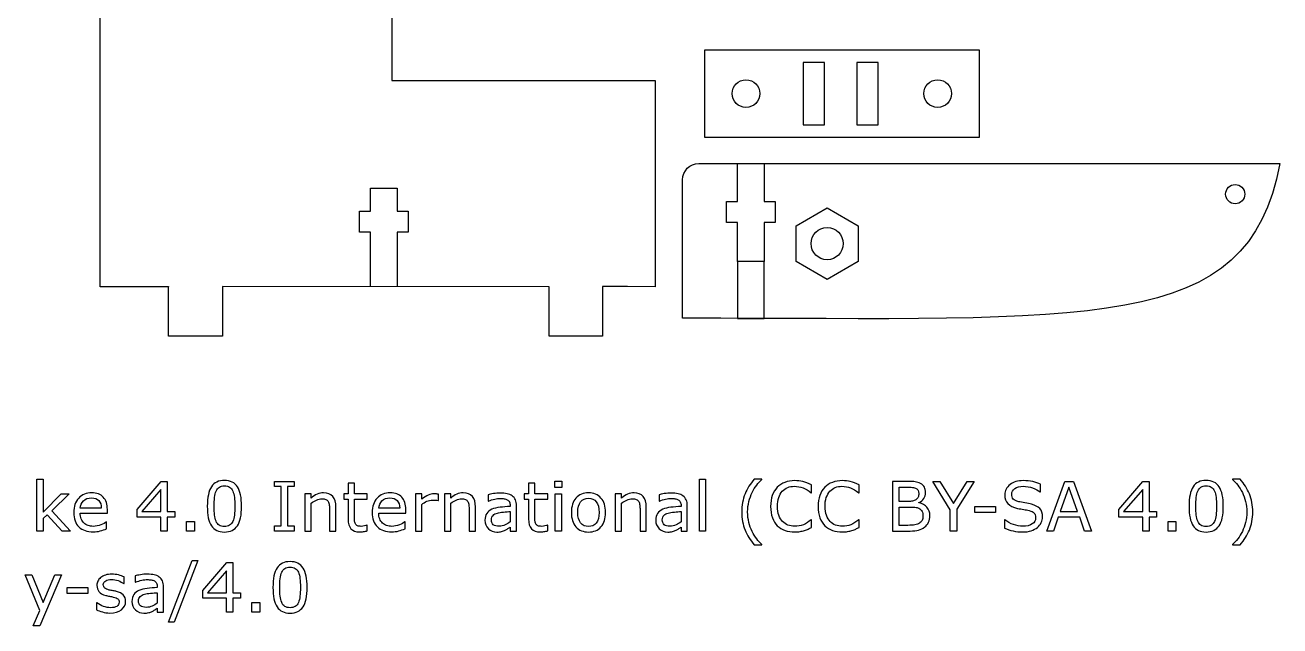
# Model space of a CAD drawing. Extents: x -130 to 662, y -187 to 471.
# Drawn here: x 347.2 to 483.6, y -186.7 to -121.4 of the extents above; entities that cross this region are included whole.
import ezdxf

# ---------------------------------------------------------------- set-up
doc = ezdxf.new("R2010")
doc.units = 0
doc.header["$MEASUREMENT"] = 0
doc.layers.add('LAYER_1_0_0_0', color=160, linetype='Continuous')

# ---------------------------------------------------------------- blocks, each defined once
blk = doc.blocks.new('AI9-BLK1')
at = {"layer": 'LAYER_1_0_0_0', "color": 7}
for points in [[(11.11, -10.87), (10.21, -10.87), (8.58, -9.1), (8.14, -9.52), (8.14, -10.87), (7.46, -10.87), (7.46, -5.24), (8.14, -5.24), (8.14, -8.83), (10.1, -6.82), (10.97, -6.82), (9.09, -8.69)], [(64.57, -6.15), (63.8, -6.15), (63.8, -5.45), (64.57, -5.45)], [(80.19, -10.87), (79.51, -10.87), (79.51, -5.24), (80.19, -5.24)], [(22.45, -9.35), (21.64, -9.35), (21.64, -10.87), (20.95, -10.87), (20.95, -9.35), (18.37, -9.35), (18.37, -8.52), (20.98, -5.48), (21.64, -5.48), (21.64, -8.76), (22.45, -8.76)], [(20.95, -8.76), (20.95, -6.36), (18.88, -8.76)], [(35.44, -10.87), (33.31, -10.87), (33.31, -10.32), (34.01, -10.32), (34.01, -6.03), (33.31, -6.03), (33.31, -5.48), (35.44, -5.48), (35.44, -6.03), (34.73, -6.03), (34.73, -10.32), (35.44, -10.32)], [(64.53, -10.87), (63.84, -10.87), (63.84, -6.82), (64.53, -6.82)], [(109.41, -5.48), (107.51, -8.51), (107.51, -10.87), (106.8, -10.87), (106.8, -8.58), (104.89, -5.48), (105.68, -5.48), (107.16, -7.89), (108.64, -5.48)], [(122.16, -10.87), (121.4, -10.87), (120.88, -9.37), (118.55, -9.37), (118.03, -10.87), (117.3, -10.87), (119.26, -5.48), (120.21, -5.48)], [(120.65, -8.75), (119.71, -6.11), (118.77, -8.75)], [(129.22, -9.35), (128.42, -9.35), (128.42, -10.87), (127.73, -10.87), (127.73, -9.35), (125.15, -9.35), (125.15, -8.52), (127.75, -5.48), (128.42, -5.48), (128.42, -8.76), (129.22, -8.76)], [(127.73, -8.76), (127.73, -6.36), (125.66, -8.76)], [(111.73, -8.84), (109.47, -8.84), (109.47, -8.19), (111.73, -8.19)], [(24.58, -10.87), (23.72, -10.87), (23.72, -9.83), (24.58, -9.83)], [(131.35, -10.87), (130.49, -10.87), (130.49, -9.83), (131.35, -9.83)], [(24.97, -14.06), (22.38, -20.79), (21.76, -20.79), (24.34, -14.06)], [(29.59, -18.17), (28.78, -18.17), (28.78, -19.69), (28.09, -19.69), (28.09, -18.17), (25.51, -18.17), (25.51, -17.34), (28.11, -14.3), (28.78, -14.3), (28.78, -17.58), (29.59, -17.58)], [(10.12, -15.64), (7.76, -21.18), (7.04, -21.18), (7.79, -19.49), (6.17, -15.64), (6.91, -15.64), (8.15, -18.64), (9.41, -15.64)], [(28.09, -17.58), (28.09, -15.18), (26.02, -17.58)], [(13, -17.66), (10.74, -17.66), (10.74, -17.01), (13, -17.01)], [(31.71, -19.69), (30.85, -19.69), (30.85, -18.65), (31.71, -18.65)]]:
    blk.add_lwpolyline(points, close=True, dxfattribs=at)
for points, knots in [([(29.72, -8.17), (29.72, -9.14), (29.57, -9.85), (29.27, -10.3), (28.96, -10.75), (28.49, -10.98), (27.86, -10.98), (27.21, -10.98), (26.74, -10.75), (26.44, -10.29), (26.14, -9.83), (25.99, -9.13), (25.99, -8.18), (25.99, -7.22), (26.14, -6.51), (26.45, -6.05), (26.75, -5.6), (27.22, -5.37), (27.86, -5.37), (28.5, -5.37), (28.98, -5.6), (29.27, -6.07), (29.57, -6.53), (29.72, -7.23), (29.72, -8.17)], [0, 0, 0, 0, 1, 1, 1, 2, 2, 2, 3, 3, 3, 4, 4, 4, 5, 5, 5, 6, 6, 6, 7, 7, 7, 8, 8, 8, 8]), ([(86.31, -12.36), (86.31, -12.36), (85.48, -12.36), (85.48, -12.36), (85.05, -11.87), (84.72, -11.33), (84.48, -10.76), (84.24, -10.18), (84.12, -9.52), (84.12, -8.8), (84.12, -8.07), (84.24, -7.42), (84.48, -6.84), (84.72, -6.26), (85.05, -5.73), (85.48, -5.24), (85.48, -5.24), (86.31, -5.24), (86.31, -5.24), (86.31, -5.24), (86.31, -5.27), (86.31, -5.27), (86.11, -5.45), (85.92, -5.65), (85.75, -5.88), (85.57, -6.11), (85.4, -6.38), (85.25, -6.69), (85.11, -6.98), (84.99, -7.31), (84.9, -7.67), (84.81, -8.03), (84.76, -8.4), (84.76, -8.8), (84.76, -9.21), (84.81, -9.59), (84.9, -9.93), (84.98, -10.27), (85.1, -10.6), (85.25, -10.91), (85.4, -11.2), (85.56, -11.47), (85.75, -11.71), (85.93, -11.95), (86.12, -12.16), (86.31, -12.32), (86.31, -12.32), (86.31, -12.36), (86.31, -12.36)], [0, 0, 0, 0, 1, 1, 1, 2, 2, 2, 3, 3, 3, 4, 4, 4, 5, 5, 5, 6, 6, 6, 7, 7, 7, 8, 8, 8, 9, 9, 9, 10, 10, 10, 11, 11, 11, 12, 12, 12, 13, 13, 13, 14, 14, 14, 15, 15, 15, 16, 16, 16, 16]), ([(91.72, -10.48), (91.59, -10.54), (91.47, -10.59), (91.36, -10.65), (91.25, -10.7), (91.11, -10.75), (90.94, -10.8), (90.79, -10.85), (90.63, -10.89), (90.46, -10.92), (90.29, -10.95), (90.1, -10.97), (89.89, -10.97), (89.5, -10.97), (89.15, -10.91), (88.83, -10.8), (88.51, -10.7), (88.23, -10.52), (87.99, -10.29), (87.76, -10.06), (87.58, -9.77), (87.45, -9.42), (87.32, -9.06), (87.26, -8.65), (87.26, -8.19), (87.26, -7.74), (87.32, -7.35), (87.44, -7), (87.57, -6.65), (87.75, -6.35), (87.99, -6.11), (88.22, -5.88), (88.49, -5.7), (88.82, -5.58), (89.14, -5.45), (89.5, -5.39), (89.9, -5.39), (90.18, -5.39), (90.47, -5.43), (90.76, -5.5), (91.05, -5.57), (91.37, -5.69), (91.72, -5.86), (91.72, -5.86), (91.72, -6.71), (91.72, -6.71), (91.72, -6.71), (91.67, -6.71), (91.67, -6.71), (91.37, -6.47), (91.08, -6.29), (90.79, -6.18), (90.49, -6.06), (90.18, -6.01), (89.85, -6.01), (89.58, -6.01), (89.33, -6.05), (89.12, -6.14), (88.9, -6.23), (88.7, -6.36), (88.53, -6.55), (88.37, -6.73), (88.24, -6.96), (88.14, -7.23), (88.05, -7.51), (88.01, -7.83), (88.01, -8.19), (88.01, -8.57), (88.06, -8.89), (88.16, -9.16), (88.26, -9.44), (88.39, -9.66), (88.55, -9.83), (88.72, -10.01), (88.92, -10.14), (89.15, -10.22), (89.37, -10.31), (89.61, -10.35), (89.86, -10.35), (90.2, -10.35), (90.52, -10.29), (90.83, -10.18), (91.13, -10.06), (91.41, -9.88), (91.67, -9.65), (91.67, -9.65), (91.72, -9.65), (91.72, -9.65), (91.72, -9.65), (91.72, -10.48), (91.72, -10.48)], [0, 0, 0, 0, 1, 1, 1, 2, 2, 2, 3, 3, 3, 4, 4, 4, 5, 5, 5, 6, 6, 6, 7, 7, 7, 8, 8, 8, 9, 9, 9, 10, 10, 10, 11, 11, 11, 12, 12, 12, 13, 13, 13, 14, 14, 14, 15, 15, 15, 16, 16, 16, 17, 17, 17, 18, 18, 18, 19, 19, 19, 20, 20, 20, 21, 21, 21, 22, 22, 22, 23, 23, 23, 24, 24, 24, 25, 25, 25, 26, 26, 26, 27, 27, 27, 28, 28, 28, 29, 29, 29, 30, 30, 30, 30]), ([(96.89, -10.48), (96.76, -10.54), (96.64, -10.59), (96.53, -10.65), (96.43, -10.7), (96.29, -10.75), (96.11, -10.8), (95.97, -10.85), (95.81, -10.89), (95.63, -10.92), (95.46, -10.95), (95.27, -10.97), (95.06, -10.97), (94.67, -10.97), (94.32, -10.91), (94, -10.8), (93.68, -10.7), (93.4, -10.52), (93.17, -10.29), (92.93, -10.06), (92.75, -9.77), (92.62, -9.42), (92.49, -9.06), (92.43, -8.65), (92.43, -8.19), (92.43, -7.74), (92.49, -7.35), (92.62, -7), (92.74, -6.65), (92.92, -6.35), (93.16, -6.11), (93.39, -5.88), (93.66, -5.7), (93.99, -5.58), (94.31, -5.45), (94.67, -5.39), (95.07, -5.39), (95.36, -5.39), (95.65, -5.43), (95.93, -5.5), (96.22, -5.57), (96.54, -5.69), (96.89, -5.86), (96.89, -5.86), (96.89, -6.71), (96.89, -6.71), (96.89, -6.71), (96.84, -6.71), (96.84, -6.71), (96.54, -6.47), (96.25, -6.29), (95.96, -6.18), (95.67, -6.06), (95.36, -6.01), (95.02, -6.01), (94.75, -6.01), (94.51, -6.05), (94.29, -6.14), (94.07, -6.23), (93.88, -6.36), (93.71, -6.55), (93.54, -6.73), (93.41, -6.96), (93.32, -7.23), (93.22, -7.51), (93.18, -7.83), (93.18, -8.19), (93.18, -8.57), (93.23, -8.89), (93.33, -9.16), (93.43, -9.44), (93.57, -9.66), (93.73, -9.83), (93.9, -10.01), (94.09, -10.14), (94.32, -10.22), (94.54, -10.31), (94.78, -10.35), (95.03, -10.35), (95.38, -10.35), (95.7, -10.29), (96, -10.18), (96.3, -10.06), (96.58, -9.88), (96.84, -9.65), (96.84, -9.65), (96.89, -9.65), (96.89, -9.65), (96.89, -9.65), (96.89, -10.48), (96.89, -10.48)], [0, 0, 0, 0, 1, 1, 1, 2, 2, 2, 3, 3, 3, 4, 4, 4, 5, 5, 5, 6, 6, 6, 7, 7, 7, 8, 8, 8, 9, 9, 9, 10, 10, 10, 11, 11, 11, 12, 12, 12, 13, 13, 13, 14, 14, 14, 15, 15, 15, 16, 16, 16, 17, 17, 17, 18, 18, 18, 19, 19, 19, 20, 20, 20, 21, 21, 21, 22, 22, 22, 23, 23, 23, 24, 24, 24, 25, 25, 25, 26, 26, 26, 27, 27, 27, 28, 28, 28, 29, 29, 29, 30, 30, 30, 30]), ([(116.84, -9.34), (116.84, -9.54), (116.79, -9.75), (116.69, -9.96), (116.6, -10.16), (116.46, -10.34), (116.28, -10.48), (116.09, -10.63), (115.87, -10.75), (115.61, -10.84), (115.35, -10.93), (115.04, -10.97), (114.68, -10.97), (114.3, -10.97), (113.95, -10.93), (113.64, -10.86), (113.33, -10.79), (113.01, -10.68), (112.69, -10.54), (112.69, -10.54), (112.69, -9.65), (112.69, -9.65), (112.69, -9.65), (112.74, -9.65), (112.74, -9.65), (113.02, -9.87), (113.33, -10.05), (113.69, -10.17), (114.04, -10.29), (114.38, -10.35), (114.69, -10.35), (115.13, -10.35), (115.47, -10.27), (115.72, -10.1), (115.97, -9.94), (116.09, -9.71), (116.09, -9.44), (116.09, -9.2), (116.03, -9.02), (115.92, -8.91), (115.8, -8.8), (115.62, -8.71), (115.38, -8.64), (115.2, -8.6), (115.01, -8.56), (114.8, -8.53), (114.59, -8.49), (114.36, -8.45), (114.13, -8.41), (113.65, -8.3), (113.3, -8.13), (113.07, -7.89), (112.84, -7.64), (112.73, -7.32), (112.73, -6.93), (112.73, -6.48), (112.92, -6.11), (113.3, -5.82), (113.68, -5.53), (114.16, -5.39), (114.74, -5.39), (115.12, -5.39), (115.47, -5.43), (115.78, -5.5), (116.1, -5.57), (116.38, -5.66), (116.62, -5.77), (116.62, -5.77), (116.62, -6.61), (116.62, -6.61), (116.62, -6.61), (116.57, -6.61), (116.57, -6.61), (116.36, -6.44), (116.1, -6.3), (115.76, -6.18), (115.43, -6.07), (115.09, -6.01), (114.74, -6.01), (114.36, -6.01), (114.06, -6.09), (113.82, -6.25), (113.59, -6.41), (113.48, -6.61), (113.48, -6.86), (113.48, -7.09), (113.53, -7.26), (113.65, -7.39), (113.77, -7.52), (113.97, -7.62), (114.26, -7.68), (114.41, -7.72), (114.63, -7.76), (114.92, -7.81), (115.2, -7.85), (115.44, -7.9), (115.64, -7.95), (116.03, -8.06), (116.33, -8.22), (116.54, -8.43), (116.74, -8.65), (116.84, -8.95), (116.84, -9.34)], [0, 0, 0, 0, 1, 1, 1, 2, 2, 2, 3, 3, 3, 4, 4, 4, 5, 5, 5, 6, 6, 6, 7, 7, 7, 8, 8, 8, 9, 9, 9, 10, 10, 10, 11, 11, 11, 12, 12, 12, 13, 13, 13, 14, 14, 14, 15, 15, 15, 16, 16, 16, 17, 17, 17, 18, 18, 18, 19, 19, 19, 20, 20, 20, 21, 21, 21, 22, 22, 22, 23, 23, 23, 24, 24, 24, 25, 25, 25, 26, 26, 26, 27, 27, 27, 28, 28, 28, 29, 29, 29, 30, 30, 30, 31, 31, 31, 32, 32, 32, 33, 33, 33, 34, 34, 34, 34]), ([(136.5, -8.17), (136.5, -9.14), (136.35, -9.85), (136.04, -10.3), (135.74, -10.75), (135.27, -10.98), (134.63, -10.98), (133.99, -10.98), (133.52, -10.75), (133.22, -10.29), (132.92, -9.83), (132.77, -9.13), (132.77, -8.18), (132.77, -7.22), (132.92, -6.51), (133.22, -6.05), (133.52, -5.6), (133.99, -5.37), (134.63, -5.37), (135.28, -5.37), (135.75, -5.6), (136.05, -6.07), (136.35, -6.53), (136.5, -7.23), (136.5, -8.17)], [0, 0, 0, 0, 1, 1, 1, 2, 2, 2, 3, 3, 3, 4, 4, 4, 5, 5, 5, 6, 6, 6, 7, 7, 7, 8, 8, 8, 8]), ([(139.7, -8.8), (139.7, -9.52), (139.58, -10.18), (139.34, -10.76), (139.1, -11.33), (138.77, -11.87), (138.34, -12.36), (138.34, -12.36), (137.51, -12.36), (137.51, -12.36), (137.51, -12.36), (137.51, -12.32), (137.51, -12.32), (137.7, -12.16), (137.89, -11.95), (138.07, -11.71), (138.26, -11.47), (138.43, -11.2), (138.57, -10.91), (138.72, -10.6), (138.84, -10.27), (138.92, -9.93), (139.01, -9.59), (139.06, -9.21), (139.06, -8.8), (139.06, -8.4), (139.01, -8.03), (138.92, -7.67), (138.83, -7.31), (138.72, -6.98), (138.57, -6.69), (138.42, -6.38), (138.25, -6.11), (138.07, -5.88), (137.9, -5.65), (137.71, -5.45), (137.51, -5.27), (137.51, -5.27), (137.51, -5.24), (137.51, -5.24), (137.51, -5.24), (138.34, -5.24), (138.34, -5.24), (138.77, -5.73), (139.1, -6.26), (139.34, -6.84), (139.58, -7.42), (139.7, -8.07), (139.7, -8.8)], [0, 0, 0, 0, 1, 1, 1, 2, 2, 2, 3, 3, 3, 4, 4, 4, 5, 5, 5, 6, 6, 6, 7, 7, 7, 8, 8, 8, 9, 9, 9, 10, 10, 10, 11, 11, 11, 12, 12, 12, 13, 13, 13, 14, 14, 14, 15, 15, 15, 16, 16, 16, 16]), ([(15.12, -8.91), (15.12, -8.91), (12.17, -8.91), (12.17, -8.91), (12.17, -9.16), (12.2, -9.37), (12.28, -9.56), (12.35, -9.74), (12.45, -9.9), (12.58, -10.01), (12.71, -10.13), (12.86, -10.22), (13.03, -10.28), (13.2, -10.33), (13.39, -10.36), (13.59, -10.36), (13.87, -10.36), (14.14, -10.31), (14.42, -10.2), (14.69, -10.09), (14.89, -9.98), (15.01, -9.88), (15.01, -9.88), (15.04, -9.88), (15.04, -9.88), (15.04, -9.88), (15.04, -10.62), (15.04, -10.62), (14.82, -10.71), (14.58, -10.8), (14.34, -10.86), (14.1, -10.93), (13.85, -10.96), (13.59, -10.96), (12.92, -10.96), (12.4, -10.78), (12.02, -10.41), (11.65, -10.05), (11.46, -9.54), (11.46, -8.87), (11.46, -8.21), (11.64, -7.68), (12, -7.3), (12.36, -6.91), (12.83, -6.71), (13.42, -6.71), (13.97, -6.71), (14.38, -6.87), (14.68, -7.19), (14.97, -7.51), (15.12, -7.96), (15.12, -8.54), (15.12, -8.54), (15.12, -8.91), (15.12, -8.91)], [0, 0, 0, 0, 1, 1, 1, 2, 2, 2, 3, 3, 3, 4, 4, 4, 5, 5, 5, 6, 6, 6, 7, 7, 7, 8, 8, 8, 9, 9, 9, 10, 10, 10, 11, 11, 11, 12, 12, 12, 13, 13, 13, 14, 14, 14, 15, 15, 15, 16, 16, 16, 17, 17, 17, 18, 18, 18, 18]), ([(28.77, -9.82), (28.85, -9.62), (28.91, -9.39), (28.94, -9.13), (28.97, -8.86), (28.98, -8.54), (28.98, -8.17), (28.98, -7.8), (28.97, -7.48), (28.94, -7.21), (28.91, -6.94), (28.85, -6.71), (28.76, -6.53), (28.68, -6.34), (28.56, -6.2), (28.42, -6.11), (28.27, -6.01), (28.09, -5.96), (27.86, -5.96), (27.63, -5.96), (27.44, -6.01), (27.3, -6.11), (27.15, -6.2), (27.03, -6.34), (26.95, -6.53), (26.86, -6.71), (26.81, -6.94), (26.78, -7.23), (26.75, -7.52), (26.73, -7.84), (26.73, -8.18), (26.73, -8.56), (26.75, -8.87), (26.77, -9.12), (26.8, -9.38), (26.86, -9.6), (26.94, -9.81), (27.02, -9.99), (27.13, -10.14), (27.28, -10.24), (27.42, -10.34), (27.62, -10.38), (27.86, -10.38), (28.08, -10.38), (28.27, -10.34), (28.42, -10.24), (28.57, -10.15), (28.68, -10.01), (28.77, -9.82)], [0, 0, 0, 0, 1, 1, 1, 2, 2, 2, 3, 3, 3, 4, 4, 4, 5, 5, 5, 6, 6, 6, 7, 7, 7, 8, 8, 8, 9, 9, 9, 10, 10, 10, 11, 11, 11, 12, 12, 12, 13, 13, 13, 14, 14, 14, 15, 15, 15, 16, 16, 16, 16]), ([(39.98, -10.87), (39.98, -10.87), (39.29, -10.87), (39.29, -10.87), (39.29, -10.87), (39.29, -8.57), (39.29, -8.57), (39.29, -8.38), (39.28, -8.21), (39.26, -8.05), (39.24, -7.88), (39.2, -7.76), (39.14, -7.66), (39.08, -7.56), (39, -7.49), (38.88, -7.44), (38.77, -7.39), (38.62, -7.36), (38.44, -7.36), (38.26, -7.36), (38.07, -7.41), (37.87, -7.5), (37.66, -7.59), (37.47, -7.71), (37.29, -7.85), (37.29, -7.85), (37.29, -10.87), (37.29, -10.87), (37.29, -10.87), (36.6, -10.87), (36.6, -10.87), (36.6, -10.87), (36.6, -6.82), (36.6, -6.82), (36.6, -6.82), (37.29, -6.82), (37.29, -6.82), (37.29, -6.82), (37.29, -7.28), (37.29, -7.28), (37.5, -7.1), (37.72, -6.96), (37.94, -6.86), (38.17, -6.76), (38.4, -6.71), (38.64, -6.71), (39.07, -6.71), (39.41, -6.85), (39.63, -7.11), (39.86, -7.37), (39.98, -7.75), (39.98, -8.25), (39.98, -8.25), (39.98, -10.87), (39.98, -10.87)], [0, 0, 0, 0, 1, 1, 1, 2, 2, 2, 3, 3, 3, 4, 4, 4, 5, 5, 5, 6, 6, 6, 7, 7, 7, 8, 8, 8, 9, 9, 9, 10, 10, 10, 11, 11, 11, 12, 12, 12, 13, 13, 13, 14, 14, 14, 15, 15, 15, 16, 16, 16, 17, 17, 17, 18, 18, 18, 18]), ([(43.39, -10.84), (43.26, -10.88), (43.12, -10.9), (42.97, -10.93), (42.82, -10.95), (42.68, -10.96), (42.56, -10.96), (42.15, -10.96), (41.84, -10.85), (41.62, -10.62), (41.41, -10.4), (41.3, -10.04), (41.3, -9.55), (41.3, -9.55), (41.3, -7.4), (41.3, -7.4), (41.3, -7.4), (40.84, -7.4), (40.84, -7.4), (40.84, -7.4), (40.84, -6.82), (40.84, -6.82), (40.84, -6.82), (41.3, -6.82), (41.3, -6.82), (41.3, -6.82), (41.3, -5.67), (41.3, -5.67), (41.3, -5.67), (41.99, -5.67), (41.99, -5.67), (41.99, -5.67), (41.99, -6.82), (41.99, -6.82), (41.99, -6.82), (43.39, -6.82), (43.39, -6.82), (43.39, -6.82), (43.39, -7.4), (43.39, -7.4), (43.39, -7.4), (41.99, -7.4), (41.99, -7.4), (41.99, -7.4), (41.99, -9.25), (41.99, -9.25), (41.99, -9.46), (41.99, -9.63), (42, -9.75), (42.01, -9.87), (42.04, -9.98), (42.1, -10.08), (42.15, -10.18), (42.23, -10.25), (42.32, -10.3), (42.41, -10.34), (42.55, -10.36), (42.74, -10.36), (42.85, -10.36), (42.97, -10.35), (43.09, -10.31), (43.21, -10.28), (43.3, -10.25), (43.35, -10.23), (43.35, -10.23), (43.39, -10.23), (43.39, -10.23), (43.39, -10.23), (43.39, -10.84), (43.39, -10.84)], [0, 0, 0, 0, 1, 1, 1, 2, 2, 2, 3, 3, 3, 4, 4, 4, 5, 5, 5, 6, 6, 6, 7, 7, 7, 8, 8, 8, 9, 9, 9, 10, 10, 10, 11, 11, 11, 12, 12, 12, 13, 13, 13, 14, 14, 14, 15, 15, 15, 16, 16, 16, 17, 17, 17, 18, 18, 18, 19, 19, 19, 20, 20, 20, 21, 21, 21, 22, 22, 22, 23, 23, 23, 23]), ([(47.58, -8.91), (47.58, -8.91), (44.63, -8.91), (44.63, -8.91), (44.63, -9.16), (44.67, -9.37), (44.74, -9.56), (44.81, -9.74), (44.92, -9.9), (45.05, -10.01), (45.17, -10.13), (45.32, -10.22), (45.49, -10.28), (45.66, -10.33), (45.85, -10.36), (46.06, -10.36), (46.33, -10.36), (46.6, -10.31), (46.88, -10.2), (47.16, -10.09), (47.35, -9.98), (47.47, -9.88), (47.47, -9.88), (47.51, -9.88), (47.51, -9.88), (47.51, -9.88), (47.51, -10.62), (47.51, -10.62), (47.28, -10.71), (47.04, -10.8), (46.81, -10.86), (46.57, -10.93), (46.32, -10.96), (46.05, -10.96), (45.38, -10.96), (44.86, -10.78), (44.49, -10.41), (44.11, -10.05), (43.92, -9.54), (43.92, -8.87), (43.92, -8.21), (44.1, -7.68), (44.46, -7.3), (44.82, -6.91), (45.3, -6.71), (45.88, -6.71), (46.43, -6.71), (46.85, -6.87), (47.14, -7.19), (47.44, -7.51), (47.58, -7.96), (47.58, -8.54), (47.58, -8.54), (47.58, -8.91), (47.58, -8.91)], [0, 0, 0, 0, 1, 1, 1, 2, 2, 2, 3, 3, 3, 4, 4, 4, 5, 5, 5, 6, 6, 6, 7, 7, 7, 8, 8, 8, 9, 9, 9, 10, 10, 10, 11, 11, 11, 12, 12, 12, 13, 13, 13, 14, 14, 14, 15, 15, 15, 16, 16, 16, 17, 17, 17, 18, 18, 18, 18]), ([(51.15, -7.56), (51.15, -7.56), (51.11, -7.56), (51.11, -7.56), (51.01, -7.54), (50.91, -7.52), (50.82, -7.51), (50.72, -7.5), (50.61, -7.5), (50.48, -7.5), (50.27, -7.5), (50.07, -7.54), (49.87, -7.64), (49.68, -7.73), (49.49, -7.85), (49.31, -8), (49.31, -8), (49.31, -10.87), (49.31, -10.87), (49.31, -10.87), (48.62, -10.87), (48.62, -10.87), (48.62, -10.87), (48.62, -6.82), (48.62, -6.82), (48.62, -6.82), (49.31, -6.82), (49.31, -6.82), (49.31, -6.82), (49.31, -7.42), (49.31, -7.42), (49.58, -7.2), (49.81, -7.05), (50.02, -6.96), (50.23, -6.87), (50.44, -6.82), (50.65, -6.82), (50.77, -6.82), (50.86, -6.83), (50.91, -6.83), (50.96, -6.84), (51.04, -6.85), (51.15, -6.87), (51.15, -6.87), (51.15, -7.56), (51.15, -7.56)], [0, 0, 0, 0, 1, 1, 1, 2, 2, 2, 3, 3, 3, 4, 4, 4, 5, 5, 5, 6, 6, 6, 7, 7, 7, 8, 8, 8, 9, 9, 9, 10, 10, 10, 11, 11, 11, 12, 12, 12, 13, 13, 13, 14, 14, 14, 15, 15, 15, 15]), ([(55.16, -10.87), (55.16, -10.87), (54.47, -10.87), (54.47, -10.87), (54.47, -10.87), (54.47, -8.57), (54.47, -8.57), (54.47, -8.38), (54.46, -8.21), (54.44, -8.05), (54.42, -7.88), (54.38, -7.76), (54.32, -7.66), (54.26, -7.56), (54.18, -7.49), (54.06, -7.44), (53.95, -7.39), (53.81, -7.36), (53.63, -7.36), (53.44, -7.36), (53.25, -7.41), (53.05, -7.5), (52.85, -7.59), (52.65, -7.71), (52.47, -7.85), (52.47, -7.85), (52.47, -10.87), (52.47, -10.87), (52.47, -10.87), (51.78, -10.87), (51.78, -10.87), (51.78, -10.87), (51.78, -6.82), (51.78, -6.82), (51.78, -6.82), (52.47, -6.82), (52.47, -6.82), (52.47, -6.82), (52.47, -7.28), (52.47, -7.28), (52.68, -7.1), (52.9, -6.96), (53.12, -6.86), (53.35, -6.76), (53.58, -6.71), (53.82, -6.71), (54.26, -6.71), (54.59, -6.85), (54.82, -7.11), (55.04, -7.37), (55.16, -7.75), (55.16, -8.25), (55.16, -8.25), (55.16, -10.87), (55.16, -10.87)], [0, 0, 0, 0, 1, 1, 1, 2, 2, 2, 3, 3, 3, 4, 4, 4, 5, 5, 5, 6, 6, 6, 7, 7, 7, 8, 8, 8, 9, 9, 9, 10, 10, 10, 11, 11, 11, 12, 12, 12, 13, 13, 13, 14, 14, 14, 15, 15, 15, 16, 16, 16, 17, 17, 17, 18, 18, 18, 18]), ([(59.61, -10.87), (59.61, -10.87), (58.93, -10.87), (58.93, -10.87), (58.93, -10.87), (58.93, -10.44), (58.93, -10.44), (58.87, -10.48), (58.79, -10.54), (58.69, -10.61), (58.59, -10.68), (58.49, -10.74), (58.39, -10.78), (58.28, -10.84), (58.15, -10.89), (58, -10.92), (57.86, -10.96), (57.68, -10.98), (57.49, -10.98), (57.12, -10.98), (56.82, -10.86), (56.56, -10.62), (56.31, -10.38), (56.19, -10.07), (56.19, -9.7), (56.19, -9.39), (56.25, -9.14), (56.38, -8.96), (56.51, -8.77), (56.7, -8.62), (56.94, -8.51), (57.19, -8.4), (57.48, -8.33), (57.83, -8.29), (58.17, -8.25), (58.54, -8.22), (58.93, -8.2), (58.93, -8.2), (58.93, -8.1), (58.93, -8.1), (58.93, -7.94), (58.9, -7.81), (58.85, -7.71), (58.8, -7.61), (58.72, -7.53), (58.62, -7.47), (58.52, -7.42), (58.41, -7.38), (58.27, -7.36), (58.14, -7.34), (58, -7.33), (57.85, -7.33), (57.67, -7.33), (57.47, -7.35), (57.25, -7.4), (57.03, -7.45), (56.81, -7.52), (56.58, -7.61), (56.58, -7.61), (56.54, -7.61), (56.54, -7.61), (56.54, -7.61), (56.54, -6.92), (56.54, -6.92), (56.67, -6.88), (56.86, -6.84), (57.11, -6.8), (57.36, -6.76), (57.61, -6.74), (57.86, -6.74), (58.14, -6.74), (58.39, -6.76), (58.6, -6.81), (58.81, -6.85), (58.99, -6.93), (59.15, -7.05), (59.3, -7.16), (59.42, -7.3), (59.5, -7.48), (59.58, -7.65), (59.61, -7.87), (59.61, -8.13), (59.61, -8.13), (59.61, -10.87), (59.61, -10.87)], [0, 0, 0, 0, 1, 1, 1, 2, 2, 2, 3, 3, 3, 4, 4, 4, 5, 5, 5, 6, 6, 6, 7, 7, 7, 8, 8, 8, 9, 9, 9, 10, 10, 10, 11, 11, 11, 12, 12, 12, 13, 13, 13, 14, 14, 14, 15, 15, 15, 16, 16, 16, 17, 17, 17, 18, 18, 18, 19, 19, 19, 20, 20, 20, 21, 21, 21, 22, 22, 22, 23, 23, 23, 24, 24, 24, 25, 25, 25, 26, 26, 26, 27, 27, 27, 28, 28, 28, 28]), ([(63.02, -10.84), (62.89, -10.88), (62.75, -10.9), (62.6, -10.93), (62.45, -10.95), (62.31, -10.96), (62.2, -10.96), (61.78, -10.96), (61.47, -10.85), (61.26, -10.62), (61.04, -10.4), (60.93, -10.04), (60.93, -9.55), (60.93, -9.55), (60.93, -7.4), (60.93, -7.4), (60.93, -7.4), (60.47, -7.4), (60.47, -7.4), (60.47, -7.4), (60.47, -6.82), (60.47, -6.82), (60.47, -6.82), (60.93, -6.82), (60.93, -6.82), (60.93, -6.82), (60.93, -5.67), (60.93, -5.67), (60.93, -5.67), (61.62, -5.67), (61.62, -5.67), (61.62, -5.67), (61.62, -6.82), (61.62, -6.82), (61.62, -6.82), (63.02, -6.82), (63.02, -6.82), (63.02, -6.82), (63.02, -7.4), (63.02, -7.4), (63.02, -7.4), (61.62, -7.4), (61.62, -7.4), (61.62, -7.4), (61.62, -9.25), (61.62, -9.25), (61.62, -9.46), (61.62, -9.63), (61.63, -9.75), (61.64, -9.87), (61.67, -9.98), (61.73, -10.08), (61.79, -10.18), (61.86, -10.25), (61.95, -10.3), (62.04, -10.34), (62.18, -10.36), (62.37, -10.36), (62.49, -10.36), (62.6, -10.35), (62.72, -10.31), (62.84, -10.28), (62.93, -10.25), (62.98, -10.23), (62.98, -10.23), (63.02, -10.23), (63.02, -10.23), (63.02, -10.23), (63.02, -10.84), (63.02, -10.84)], [0, 0, 0, 0, 1, 1, 1, 2, 2, 2, 3, 3, 3, 4, 4, 4, 5, 5, 5, 6, 6, 6, 7, 7, 7, 8, 8, 8, 9, 9, 9, 10, 10, 10, 11, 11, 11, 12, 12, 12, 13, 13, 13, 14, 14, 14, 15, 15, 15, 16, 16, 16, 17, 17, 17, 18, 18, 18, 19, 19, 19, 20, 20, 20, 21, 21, 21, 22, 22, 22, 23, 23, 23, 23]), ([(69.31, -8.85), (69.31, -9.51), (69.15, -10.03), (68.81, -10.41), (68.47, -10.79), (68.02, -10.98), (67.45, -10.98), (66.88, -10.98), (66.43, -10.79), (66.09, -10.41), (65.76, -10.03), (65.59, -9.51), (65.59, -8.85), (65.59, -8.19), (65.76, -7.67), (66.09, -7.29), (66.43, -6.91), (66.88, -6.71), (67.45, -6.71), (68.02, -6.71), (68.47, -6.91), (68.81, -7.29), (69.15, -7.67), (69.31, -8.19), (69.31, -8.85)], [0, 0, 0, 0, 1, 1, 1, 2, 2, 2, 3, 3, 3, 4, 4, 4, 5, 5, 5, 6, 6, 6, 7, 7, 7, 8, 8, 8, 8]), ([(73.74, -10.87), (73.74, -10.87), (73.06, -10.87), (73.06, -10.87), (73.06, -10.87), (73.06, -8.57), (73.06, -8.57), (73.06, -8.38), (73.05, -8.21), (73.03, -8.05), (73.01, -7.88), (72.97, -7.76), (72.91, -7.66), (72.85, -7.56), (72.76, -7.49), (72.65, -7.44), (72.54, -7.39), (72.39, -7.36), (72.21, -7.36), (72.03, -7.36), (71.83, -7.41), (71.63, -7.5), (71.43, -7.59), (71.24, -7.71), (71.05, -7.85), (71.05, -7.85), (71.05, -10.87), (71.05, -10.87), (71.05, -10.87), (70.37, -10.87), (70.37, -10.87), (70.37, -10.87), (70.37, -6.82), (70.37, -6.82), (70.37, -6.82), (71.05, -6.82), (71.05, -6.82), (71.05, -6.82), (71.05, -7.28), (71.05, -7.28), (71.27, -7.1), (71.48, -6.96), (71.71, -6.86), (71.94, -6.76), (72.17, -6.71), (72.41, -6.71), (72.84, -6.71), (73.17, -6.85), (73.4, -7.11), (73.63, -7.37), (73.74, -7.75), (73.74, -8.25), (73.74, -8.25), (73.74, -10.87), (73.74, -10.87)], [0, 0, 0, 0, 1, 1, 1, 2, 2, 2, 3, 3, 3, 4, 4, 4, 5, 5, 5, 6, 6, 6, 7, 7, 7, 8, 8, 8, 9, 9, 9, 10, 10, 10, 11, 11, 11, 12, 12, 12, 13, 13, 13, 14, 14, 14, 15, 15, 15, 16, 16, 16, 17, 17, 17, 18, 18, 18, 18]), ([(78.2, -10.87), (78.2, -10.87), (77.52, -10.87), (77.52, -10.87), (77.52, -10.87), (77.52, -10.44), (77.52, -10.44), (77.46, -10.48), (77.38, -10.54), (77.27, -10.61), (77.17, -10.68), (77.07, -10.74), (76.98, -10.78), (76.86, -10.84), (76.73, -10.89), (76.59, -10.92), (76.44, -10.96), (76.27, -10.98), (76.07, -10.98), (75.71, -10.98), (75.4, -10.86), (75.15, -10.62), (74.9, -10.38), (74.77, -10.07), (74.77, -9.7), (74.77, -9.39), (74.84, -9.14), (74.97, -8.96), (75.1, -8.77), (75.29, -8.62), (75.53, -8.51), (75.77, -8.4), (76.07, -8.33), (76.41, -8.29), (76.75, -8.25), (77.12, -8.22), (77.52, -8.2), (77.52, -8.2), (77.52, -8.1), (77.52, -8.1), (77.52, -7.94), (77.49, -7.81), (77.44, -7.71), (77.38, -7.61), (77.3, -7.53), (77.2, -7.47), (77.11, -7.42), (76.99, -7.38), (76.86, -7.36), (76.72, -7.34), (76.58, -7.33), (76.43, -7.33), (76.26, -7.33), (76.06, -7.35), (75.84, -7.4), (75.62, -7.45), (75.39, -7.52), (75.16, -7.61), (75.16, -7.61), (75.13, -7.61), (75.13, -7.61), (75.13, -7.61), (75.13, -6.92), (75.13, -6.92), (75.26, -6.88), (75.45, -6.84), (75.7, -6.8), (75.95, -6.76), (76.2, -6.74), (76.44, -6.74), (76.73, -6.74), (76.97, -6.76), (77.19, -6.81), (77.4, -6.85), (77.58, -6.93), (77.73, -7.05), (77.89, -7.16), (78, -7.3), (78.08, -7.48), (78.16, -7.65), (78.2, -7.87), (78.2, -8.13), (78.2, -8.13), (78.2, -10.87), (78.2, -10.87)], [0, 0, 0, 0, 1, 1, 1, 2, 2, 2, 3, 3, 3, 4, 4, 4, 5, 5, 5, 6, 6, 6, 7, 7, 7, 8, 8, 8, 9, 9, 9, 10, 10, 10, 11, 11, 11, 12, 12, 12, 13, 13, 13, 14, 14, 14, 15, 15, 15, 16, 16, 16, 17, 17, 17, 18, 18, 18, 19, 19, 19, 20, 20, 20, 21, 21, 21, 22, 22, 22, 23, 23, 23, 24, 24, 24, 25, 25, 25, 26, 26, 26, 27, 27, 27, 28, 28, 28, 28]), ([(104.58, -9.21), (104.58, -9.48), (104.53, -9.72), (104.43, -9.92), (104.33, -10.13), (104.19, -10.3), (104.02, -10.43), (103.82, -10.59), (103.6, -10.7), (103.35, -10.77), (103.11, -10.84), (102.8, -10.87), (102.43, -10.87), (102.43, -10.87), (100.51, -10.87), (100.51, -10.87), (100.51, -10.87), (100.51, -5.48), (100.51, -5.48), (100.51, -5.48), (102.11, -5.48), (102.11, -5.48), (102.5, -5.48), (102.8, -5.49), (102.99, -5.52), (103.19, -5.55), (103.38, -5.61), (103.56, -5.7), (103.75, -5.81), (103.9, -5.94), (103.99, -6.1), (104.07, -6.27), (104.12, -6.46), (104.12, -6.69), (104.12, -6.95), (104.05, -7.16), (103.92, -7.34), (103.79, -7.52), (103.62, -7.67), (103.4, -7.78), (103.4, -7.78), (103.4, -7.81), (103.4, -7.81), (103.77, -7.88), (104.06, -8.04), (104.27, -8.29), (104.48, -8.53), (104.58, -8.84), (104.58, -9.21)], [0, 0, 0, 0, 1, 1, 1, 2, 2, 2, 3, 3, 3, 4, 4, 4, 5, 5, 5, 6, 6, 6, 7, 7, 7, 8, 8, 8, 9, 9, 9, 10, 10, 10, 11, 11, 11, 12, 12, 12, 13, 13, 13, 14, 14, 14, 15, 15, 15, 16, 16, 16, 16]), ([(103.37, -6.79), (103.37, -6.66), (103.35, -6.55), (103.31, -6.46), (103.26, -6.37), (103.19, -6.3), (103.1, -6.24), (102.98, -6.18), (102.85, -6.14), (102.68, -6.12), (102.52, -6.1), (102.32, -6.1), (102.08, -6.1), (102.08, -6.1), (101.23, -6.1), (101.23, -6.1), (101.23, -6.1), (101.23, -7.65), (101.23, -7.65), (101.23, -7.65), (102.16, -7.65), (102.16, -7.65), (102.38, -7.65), (102.56, -7.64), (102.69, -7.62), (102.82, -7.59), (102.95, -7.55), (103.06, -7.47), (103.17, -7.4), (103.25, -7.31), (103.3, -7.19), (103.35, -7.08), (103.37, -6.94), (103.37, -6.79)], [0, 0, 0, 0, 1, 1, 1, 2, 2, 2, 3, 3, 3, 4, 4, 4, 5, 5, 5, 6, 6, 6, 7, 7, 7, 8, 8, 8, 9, 9, 9, 10, 10, 10, 11, 11, 11, 11]), ([(135.54, -9.82), (135.63, -9.62), (135.68, -9.39), (135.71, -9.13), (135.74, -8.86), (135.76, -8.54), (135.76, -8.17), (135.76, -7.8), (135.74, -7.48), (135.71, -7.21), (135.68, -6.94), (135.63, -6.71), (135.54, -6.53), (135.45, -6.34), (135.34, -6.2), (135.19, -6.11), (135.05, -6.01), (134.86, -5.96), (134.63, -5.96), (134.41, -5.96), (134.22, -6.01), (134.07, -6.11), (133.93, -6.2), (133.81, -6.34), (133.72, -6.53), (133.64, -6.71), (133.58, -6.94), (133.55, -7.23), (133.52, -7.52), (133.51, -7.84), (133.51, -8.18), (133.51, -8.56), (133.52, -8.87), (133.55, -9.12), (133.58, -9.38), (133.63, -9.6), (133.72, -9.81), (133.8, -9.99), (133.91, -10.14), (134.06, -10.24), (134.2, -10.34), (134.39, -10.38), (134.63, -10.38), (134.86, -10.38), (135.05, -10.34), (135.2, -10.24), (135.35, -10.15), (135.46, -10.01), (135.54, -9.82)], [0, 0, 0, 0, 1, 1, 1, 2, 2, 2, 3, 3, 3, 4, 4, 4, 5, 5, 5, 6, 6, 6, 7, 7, 7, 8, 8, 8, 9, 9, 9, 10, 10, 10, 11, 11, 11, 12, 12, 12, 13, 13, 13, 14, 14, 14, 15, 15, 15, 16, 16, 16, 16]), ([(14.46, -8.39), (14.46, -8.03), (14.37, -7.75), (14.19, -7.56), (14.02, -7.36), (13.75, -7.27), (13.39, -7.27), (13.03, -7.27), (12.74, -7.37), (12.53, -7.59), (12.32, -7.8), (12.2, -8.07), (12.17, -8.39), (12.17, -8.39), (14.46, -8.39), (14.46, -8.39)], [0, 0, 0, 0, 1, 1, 1, 2, 2, 2, 3, 3, 3, 4, 4, 4, 5, 5, 5, 5]), ([(46.92, -8.39), (46.92, -8.03), (46.83, -7.75), (46.65, -7.56), (46.48, -7.36), (46.21, -7.27), (45.85, -7.27), (45.49, -7.27), (45.21, -7.37), (44.99, -7.59), (44.78, -7.8), (44.66, -8.07), (44.63, -8.39), (44.63, -8.39), (46.92, -8.39), (46.92, -8.39)], [0, 0, 0, 0, 1, 1, 1, 2, 2, 2, 3, 3, 3, 4, 4, 4, 5, 5, 5, 5]), ([(68.61, -8.85), (68.61, -8.33), (68.51, -7.94), (68.3, -7.69), (68.1, -7.44), (67.82, -7.31), (67.45, -7.31), (67.09, -7.31), (66.8, -7.44), (66.6, -7.69), (66.39, -7.94), (66.29, -8.33), (66.29, -8.85), (66.29, -9.35), (66.4, -9.73), (66.6, -9.99), (66.8, -10.26), (67.09, -10.38), (67.45, -10.38), (67.81, -10.38), (68.1, -10.26), (68.3, -10), (68.51, -9.74), (68.61, -9.36), (68.61, -8.85)], [0, 0, 0, 0, 1, 1, 1, 2, 2, 2, 3, 3, 3, 4, 4, 4, 5, 5, 5, 6, 6, 6, 7, 7, 7, 8, 8, 8, 8]), ([(58.93, -9.88), (58.93, -9.88), (58.93, -8.75), (58.93, -8.75), (58.73, -8.77), (58.48, -8.78), (58.2, -8.81), (57.93, -8.83), (57.7, -8.87), (57.54, -8.91), (57.35, -8.97), (57.19, -9.05), (57.07, -9.17), (56.95, -9.29), (56.89, -9.45), (56.89, -9.65), (56.89, -9.89), (56.96, -10.06), (57.1, -10.18), (57.24, -10.29), (57.45, -10.35), (57.74, -10.35), (57.97, -10.35), (58.19, -10.31), (58.39, -10.21), (58.58, -10.12), (58.76, -10.01), (58.93, -9.88)], [0, 0, 0, 0, 1, 1, 1, 2, 2, 2, 3, 3, 3, 4, 4, 4, 5, 5, 5, 6, 6, 6, 7, 7, 7, 8, 8, 8, 9, 9, 9, 9]), ([(77.52, -9.88), (77.52, -9.88), (77.52, -8.75), (77.52, -8.75), (77.31, -8.77), (77.07, -8.78), (76.79, -8.81), (76.51, -8.83), (76.29, -8.87), (76.13, -8.91), (75.93, -8.97), (75.78, -9.05), (75.66, -9.17), (75.54, -9.29), (75.48, -9.45), (75.48, -9.65), (75.48, -9.89), (75.55, -10.06), (75.69, -10.18), (75.83, -10.29), (76.04, -10.35), (76.32, -10.35), (76.56, -10.35), (76.78, -10.31), (76.97, -10.21), (77.17, -10.12), (77.35, -10.01), (77.52, -9.88)], [0, 0, 0, 0, 1, 1, 1, 2, 2, 2, 3, 3, 3, 4, 4, 4, 5, 5, 5, 6, 6, 6, 7, 7, 7, 8, 8, 8, 9, 9, 9, 9]), ([(103.83, -9.24), (103.83, -9.02), (103.8, -8.85), (103.74, -8.73), (103.67, -8.6), (103.55, -8.49), (103.38, -8.4), (103.27, -8.34), (103.12, -8.3), (102.96, -8.28), (102.79, -8.27), (102.59, -8.26), (102.36, -8.26), (102.36, -8.26), (101.23, -8.26), (101.23, -8.26), (101.23, -8.26), (101.23, -10.25), (101.23, -10.25), (101.23, -10.25), (102.18, -10.25), (102.18, -10.25), (102.49, -10.25), (102.75, -10.24), (102.95, -10.2), (103.15, -10.17), (103.31, -10.11), (103.44, -10.03), (103.58, -9.93), (103.68, -9.83), (103.74, -9.71), (103.8, -9.59), (103.83, -9.43), (103.83, -9.24)], [0, 0, 0, 0, 1, 1, 1, 2, 2, 2, 3, 3, 3, 4, 4, 4, 5, 5, 5, 6, 6, 6, 7, 7, 7, 8, 8, 8, 9, 9, 9, 10, 10, 10, 11, 11, 11, 11]), ([(36.86, -16.99), (36.86, -17.96), (36.71, -18.67), (36.4, -19.12), (36.1, -19.57), (35.63, -19.8), (34.99, -19.8), (34.35, -19.8), (33.88, -19.57), (33.58, -19.11), (33.28, -18.65), (33.13, -17.95), (33.13, -17), (33.13, -16.04), (33.28, -15.33), (33.58, -14.87), (33.88, -14.42), (34.36, -14.19), (34.99, -14.19), (35.64, -14.19), (36.11, -14.42), (36.41, -14.89), (36.71, -15.35), (36.86, -16.05), (36.86, -16.99)], [0, 0, 0, 0, 1, 1, 1, 2, 2, 2, 3, 3, 3, 4, 4, 4, 5, 5, 5, 6, 6, 6, 7, 7, 7, 8, 8, 8, 8]), ([(35.9, -18.64), (35.99, -18.44), (36.04, -18.21), (36.07, -17.95), (36.1, -17.68), (36.12, -17.36), (36.12, -16.99), (36.12, -16.62), (36.1, -16.3), (36.07, -16.03), (36.04, -15.76), (35.99, -15.53), (35.9, -15.35), (35.81, -15.16), (35.7, -15.02), (35.55, -14.93), (35.41, -14.83), (35.22, -14.78), (34.99, -14.78), (34.77, -14.78), (34.58, -14.83), (34.43, -14.93), (34.29, -15.02), (34.17, -15.16), (34.08, -15.35), (34, -15.53), (33.94, -15.76), (33.91, -16.05), (33.88, -16.34), (33.87, -16.65), (33.87, -17), (33.87, -17.37), (33.88, -17.69), (33.91, -17.94), (33.94, -18.2), (33.99, -18.42), (34.08, -18.62), (34.16, -18.81), (34.27, -18.96), (34.42, -19.06), (34.56, -19.16), (34.75, -19.2), (34.99, -19.2), (35.22, -19.2), (35.41, -19.16), (35.56, -19.06), (35.7, -18.97), (35.82, -18.83), (35.9, -18.64)], [0, 0, 0, 0, 1, 1, 1, 2, 2, 2, 3, 3, 3, 4, 4, 4, 5, 5, 5, 6, 6, 6, 7, 7, 7, 8, 8, 8, 9, 9, 9, 10, 10, 10, 11, 11, 11, 12, 12, 12, 13, 13, 13, 14, 14, 14, 15, 15, 15, 16, 16, 16, 16]), ([(17.11, -18.52), (17.11, -18.89), (16.95, -19.19), (16.65, -19.42), (16.35, -19.66), (15.93, -19.78), (15.4, -19.78), (15.1, -19.78), (14.83, -19.74), (14.58, -19.67), (14.33, -19.6), (14.12, -19.52), (13.95, -19.44), (13.95, -19.44), (13.95, -18.68), (13.95, -18.68), (13.95, -18.68), (13.99, -18.68), (13.99, -18.68), (14.2, -18.84), (14.44, -18.97), (14.7, -19.06), (14.96, -19.16), (15.21, -19.2), (15.45, -19.2), (15.75, -19.2), (15.98, -19.16), (16.15, -19.06), (16.32, -18.96), (16.4, -18.81), (16.4, -18.61), (16.4, -18.45), (16.36, -18.33), (16.26, -18.25), (16.17, -18.16), (16, -18.09), (15.74, -18.04), (15.65, -18.01), (15.52, -17.99), (15.37, -17.96), (15.21, -17.93), (15.07, -17.9), (14.94, -17.87), (14.59, -17.77), (14.34, -17.64), (14.2, -17.45), (14.05, -17.27), (13.98, -17.05), (13.98, -16.78), (13.98, -16.62), (14.01, -16.46), (14.08, -16.32), (14.15, -16.17), (14.25, -16.04), (14.39, -15.92), (14.53, -15.81), (14.7, -15.72), (14.91, -15.65), (15.11, -15.59), (15.35, -15.56), (15.6, -15.56), (15.85, -15.56), (16.09, -15.59), (16.34, -15.64), (16.58, -15.7), (16.79, -15.78), (16.95, -15.86), (16.95, -15.86), (16.95, -16.59), (16.95, -16.59), (16.95, -16.59), (16.92, -16.59), (16.92, -16.59), (16.74, -16.46), (16.53, -16.35), (16.29, -16.26), (16.04, -16.17), (15.8, -16.13), (15.56, -16.13), (15.31, -16.13), (15.11, -16.18), (14.94, -16.27), (14.77, -16.37), (14.68, -16.51), (14.68, -16.69), (14.68, -16.86), (14.73, -16.99), (14.84, -17.07), (14.94, -17.15), (15.1, -17.22), (15.32, -17.28), (15.45, -17.3), (15.59, -17.33), (15.74, -17.36), (15.9, -17.39), (16.02, -17.42), (16.13, -17.44), (16.44, -17.51), (16.68, -17.64), (16.85, -17.81), (17.02, -17.99), (17.11, -18.23), (17.11, -18.52)], [0, 0, 0, 0, 1, 1, 1, 2, 2, 2, 3, 3, 3, 4, 4, 4, 5, 5, 5, 6, 6, 6, 7, 7, 7, 8, 8, 8, 9, 9, 9, 10, 10, 10, 11, 11, 11, 12, 12, 12, 13, 13, 13, 14, 14, 14, 15, 15, 15, 16, 16, 16, 17, 17, 17, 18, 18, 18, 19, 19, 19, 20, 20, 20, 21, 21, 21, 22, 22, 22, 23, 23, 23, 24, 24, 24, 25, 25, 25, 26, 26, 26, 27, 27, 27, 28, 28, 28, 29, 29, 29, 30, 30, 30, 31, 31, 31, 32, 32, 32, 33, 33, 33, 34, 34, 34, 34]), ([(21.23, -19.69), (21.23, -19.69), (20.55, -19.69), (20.55, -19.69), (20.55, -19.69), (20.55, -19.26), (20.55, -19.26), (20.49, -19.3), (20.41, -19.36), (20.3, -19.43), (20.2, -19.5), (20.1, -19.56), (20.01, -19.6), (19.89, -19.66), (19.76, -19.71), (19.62, -19.74), (19.47, -19.78), (19.3, -19.8), (19.1, -19.8), (18.74, -19.8), (18.43, -19.68), (18.18, -19.44), (17.93, -19.2), (17.8, -18.89), (17.8, -18.52), (17.8, -18.21), (17.87, -17.96), (18, -17.77), (18.13, -17.59), (18.32, -17.44), (18.56, -17.33), (18.8, -17.22), (19.1, -17.15), (19.44, -17.11), (19.79, -17.07), (20.15, -17.04), (20.55, -17.02), (20.55, -17.02), (20.55, -16.92), (20.55, -16.92), (20.55, -16.76), (20.52, -16.63), (20.47, -16.53), (20.41, -16.43), (20.34, -16.35), (20.23, -16.29), (20.14, -16.24), (20.02, -16.2), (19.89, -16.18), (19.75, -16.16), (19.61, -16.15), (19.47, -16.15), (19.29, -16.15), (19.09, -16.17), (18.87, -16.22), (18.65, -16.27), (18.42, -16.34), (18.19, -16.43), (18.19, -16.43), (18.16, -16.43), (18.16, -16.43), (18.16, -16.43), (18.16, -15.74), (18.16, -15.74), (18.29, -15.7), (18.48, -15.66), (18.73, -15.62), (18.98, -15.58), (19.23, -15.56), (19.47, -15.56), (19.76, -15.56), (20, -15.58), (20.22, -15.63), (20.43, -15.67), (20.61, -15.75), (20.76, -15.87), (20.92, -15.98), (21.03, -16.12), (21.11, -16.3), (21.19, -16.47), (21.23, -16.69), (21.23, -16.95), (21.23, -16.95), (21.23, -19.69), (21.23, -19.69)], [0, 0, 0, 0, 1, 1, 1, 2, 2, 2, 3, 3, 3, 4, 4, 4, 5, 5, 5, 6, 6, 6, 7, 7, 7, 8, 8, 8, 9, 9, 9, 10, 10, 10, 11, 11, 11, 12, 12, 12, 13, 13, 13, 14, 14, 14, 15, 15, 15, 16, 16, 16, 17, 17, 17, 18, 18, 18, 19, 19, 19, 20, 20, 20, 21, 21, 21, 22, 22, 22, 23, 23, 23, 24, 24, 24, 25, 25, 25, 26, 26, 26, 27, 27, 27, 28, 28, 28, 28]), ([(20.55, -18.7), (20.55, -18.7), (20.55, -17.57), (20.55, -17.57), (20.34, -17.58), (20.1, -17.6), (19.82, -17.63), (19.54, -17.65), (19.32, -17.69), (19.16, -17.73), (18.96, -17.79), (18.81, -17.87), (18.69, -17.99), (18.57, -18.11), (18.51, -18.27), (18.51, -18.47), (18.51, -18.7), (18.58, -18.88), (18.72, -19), (18.86, -19.11), (19.07, -19.17), (19.35, -19.17), (19.59, -19.17), (19.81, -19.12), (20, -19.03), (20.2, -18.94), (20.38, -18.83), (20.55, -18.7)], [0, 0, 0, 0, 1, 1, 1, 2, 2, 2, 3, 3, 3, 4, 4, 4, 5, 5, 5, 6, 6, 6, 7, 7, 7, 8, 8, 8, 9, 9, 9, 9])]:
    blk.add_open_spline(points, degree=3, knots=knots, dxfattribs=at)

msp = doc.modelspace()

# ---------------------------------------------------------------- linework, layer by layer
at = {"layer": 'LAYER_1_0_0_0', "color": 7}
msp.add_lwpolyline([(450.92, -124.11), (450.92, -133.63), (421.08, -133.63), (421.08, -124.11), (450.92, -124.11)], dxfattribs=at)
at = {"layer": 'LAYER_1_0_0_0', "color": 1}
for points in [[(434.1, -132.25), (434.1, -125.5), (431.79, -125.5), (431.79, -132.25), (434.1, -132.25)], [(439.95, -132.25), (439.95, -125.5), (437.64, -125.5), (437.64, -132.25), (439.95, -132.25)], [(427.55, -136.48), (427.55, -140.59), (428.75, -140.59), (428.75, -142.89), (427.55, -142.89), (427.55, -147.14), (424.65, -147.14), (424.65, -142.89), (423.45, -142.89), (423.45, -140.59), (424.65, -140.59), (424.65, -136.48)], [(384.73, -149.85), (384.74, -143.94), (383.54, -143.94), (383.54, -141.64), (384.74, -141.64), (384.74, -139.14), (387.64, -139.14), (387.64, -141.64), (388.84, -141.64), (388.84, -143.94), (387.64, -143.94), (387.64, -149.85)]]:
    msp.add_lwpolyline(points, dxfattribs=at)
at = {"layer": 'LAYER_1_0_0_0', "color": 3}
for points in [[(437.78, -147.13), (434.4, -149.08), (431.03, -147.13), (431.03, -143.23), (434.4, -141.28), (437.78, -143.23)], [(427.55, -153.32), (427.55, -147.14), (424.65, -147.14), (424.65, -153.32)]]:
    msp.add_lwpolyline(points, close=True, dxfattribs=at)
at = {"layer": 'LAYER_1_0_0_0', "color": 1}
for centre, radius in [((425.57, -128.87), 1.5), ((446.42, -128.87), 1.5), ((434.4, -145.18), 1.75)]:
    msp.add_circle(centre, radius, dxfattribs=at)
at = {"layer": 'LAYER_1_0_0_0', "color": 7}
for points, knots in [([(415.7, 313.95), (415.7, 313.95), (415.7, 336.3), (415.7, 336.3), (415.7, 336.3), (415.7, 336.29), (415.7, 336.29), (415.7, 336.29), (409.99, 336.29), (409.99, 336.29), (409.99, 336.29), (409.99, 341.68), (409.99, 341.68), (409.99, 341.68), (404.36, 341.68), (404.36, 341.68), (404.36, 341.68), (404.36, 336.32), (404.36, 336.32), (404.36, 336.32), (404.36, 336.3), (404.36, 336.3), (404.36, 336.3), (368.58, 336.32), (368.58, 336.32), (368.58, 336.32), (368.58, 341.68), (368.58, 341.68), (368.58, 341.68), (362.81, 341.68), (362.81, 341.68), (362.81, 341.68), (362.81, 336.29), (362.81, 336.29), (362.81, 336.29), (355.31, 336.29), (355.31, 336.29), (355.31, 336.29), (355.31, 200.8), (355.31, 200.8), (355.31, 200.8), (349.94, 200.8), (349.94, 200.8), (349.94, 200.8), (349.94, 194.91), (349.94, 194.91), (349.94, 194.91), (355.31, 194.91), (355.31, 194.91), (355.31, 194.91), (355.31, 148.05), (355.31, 148.05), (355.31, 148.05), (355.3, 147.99), (355.3, 147.99), (355.3, 147.99), (349.94, 147.99), (349.94, 147.99), (349.94, 147.99), (349.94, 142.11), (349.94, 142.11), (349.94, 142.11), (355.31, 142.11), (355.31, 142.11), (355.31, 142.11), (355.31, 44.71), (355.31, 44.71), (355.31, 44.71), (349.96, 44.71), (349.96, 44.71), (349.96, 44.71), (349.96, 38.94), (349.96, 38.94), (349.96, 38.94), (355.31, 38.94), (355.31, 38.94), (355.31, 38.94), (355.31, -8.06), (355.31, -8.06), (355.31, -8.06), (349.96, -8.06), (349.96, -8.06), (349.96, -8.06), (349.96, -13.94), (349.96, -13.94), (349.96, -13.94), (355.31, -13.94), (355.31, -13.94), (355.31, -13.94), (355.31, -149.86), (355.31, -149.86), (355.31, -149.86), (362.77, -149.86), (362.77, -149.86), (362.77, -149.86), (362.77, -149.85), (362.77, -149.85), (362.77, -149.85), (362.77, -155.24), (362.77, -155.24), (362.77, -155.24), (368.65, -155.24), (368.65, -155.24), (368.65, -155.24), (368.65, -149.88), (368.65, -149.88), (368.65, -149.88), (368.65, -149.85), (368.65, -149.85), (368.65, -149.85), (404.18, -149.87), (404.18, -149.87), (404.18, -149.87), (404.18, -155.24), (404.18, -155.24), (404.18, -155.24), (409.95, -155.24), (409.95, -155.24), (409.95, -155.24), (409.95, -149.85), (409.95, -149.85), (409.95, -149.85), (412.7, -149.85), (412.7, -149.85), (412.7, -149.85), (415.7, -149.86), (415.7, -149.86), (415.7, -149.86), (415.7, -127.46), (415.7, -127.46), (415.7, -127.46), (387.06, -127.46), (387.06, -127.46), (387.06, -127.46), (387.06, -29.86), (387.06, -29.86), (387.06, -29.86), (392.41, -29.86), (392.41, -29.86), (392.41, -29.86), (392.41, -24.09), (392.41, -24.09), (392.41, -24.09), (387.06, -24.09), (387.06, -24.09), (387.06, -24.09), (387.06, 22.91), (387.06, 22.91), (387.06, 22.91), (392.41, 22.91), (392.41, 22.91), (392.41, 22.91), (392.41, 28.79), (392.41, 28.79), (392.41, 28.79), (387.06, 28.79), (387.06, 28.79), (387.06, 28.79), (387.06, 109.12), (387.06, 109.12), (387.06, 109.12), (392.41, 109.12), (392.41, 109.12), (392.41, 109.12), (392.41, 114.88), (392.41, 114.88), (392.41, 114.88), (387.06, 114.88), (387.06, 114.88), (387.06, 114.88), (387.06, 161.89), (387.06, 161.89), (387.06, 161.89), (392.41, 161.89), (392.41, 161.89), (392.41, 161.89), (392.41, 167.77), (392.41, 167.77), (392.41, 167.77), (387.06, 167.77), (387.06, 167.77), (387.06, 167.77), (387.06, 313.95), (387.06, 313.95), (387.06, 313.95), (415.7, 313.95), (415.7, 313.95)], [0, 0, 0, 0, 1, 1, 1, 2, 2, 2, 3, 3, 3, 4, 4, 4, 5, 5, 5, 6, 6, 6, 7, 7, 7, 8, 8, 8, 9, 9, 9, 10, 10, 10, 11, 11, 11, 12, 12, 12, 13, 13, 13, 14, 14, 14, 15, 15, 15, 16, 16, 16, 17, 17, 17, 18, 18, 18, 19, 19, 19, 20, 20, 20, 21, 21, 21, 22, 22, 22, 23, 23, 23, 24, 24, 24, 25, 25, 25, 26, 26, 26, 27, 27, 27, 28, 28, 28, 29, 29, 29, 30, 30, 30, 31, 31, 31, 32, 32, 32, 33, 33, 33, 34, 34, 34, 35, 35, 35, 36, 36, 36, 37, 37, 37, 38, 38, 38, 39, 39, 39, 40, 40, 40, 41, 41, 41, 42, 42, 42, 43, 43, 43, 44, 44, 44, 45, 45, 45, 46, 46, 46, 47, 47, 47, 48, 48, 48, 49, 49, 49, 50, 50, 50, 51, 51, 51, 52, 52, 52, 53, 53, 53, 54, 54, 54, 55, 55, 55, 56, 56, 56, 57, 57, 57, 58, 58, 58, 59, 59, 59, 60, 60, 60, 61, 61, 61, 62, 62, 62, 62]), ([(420.43, -136.48), (419.46, -136.48), (418.68, -137.26), (418.68, -138.23), (418.68, -138.23), (418.68, -153.29), (418.68, -153.29), (418.68, -153.29), (418.68, -153.29), (418.68, -153.29), (463.79, -153.3), (480.13, -155.12), (483.65, -136.48), (483.65, -136.48), (420.43, -136.48), (420.43, -136.48)], [0, 0, 0, 0, 1, 1, 1, 2, 2, 2, 3, 3, 3, 4, 4, 4, 5, 5, 5, 5])]:
    msp.add_open_spline(points, degree=3, knots=knots, dxfattribs=at)
at = {"layer": 'LAYER_1_0_0_0', "color": 1}
msp.add_open_spline([(478.78, -138.75), (478.21, -138.75), (477.74, -139.22), (477.74, -139.8), (477.74, -140.38), (478.21, -140.85), (478.78, -140.85), (479.06, -140.85), (479.33, -140.74), (479.53, -140.54), (479.73, -140.34), (479.83, -140.08), (479.83, -139.8), (479.83, -139.22), (479.36, -138.75), (478.78, -138.75)], degree=3, knots=[0, 0, 0, 0, 1, 1, 1, 2, 2, 2, 3, 3, 3, 4, 4, 4, 5, 5, 5, 5], dxfattribs=at)

# ---------------------------------------------------------------- block references
at = {"layer": 'LAYER_1_0_0_0', "color": 7}
msp.add_blockref('AI9-BLK1', (340.99, -165.55), dxfattribs=at)

doc.saveas('drawing.dxf')
